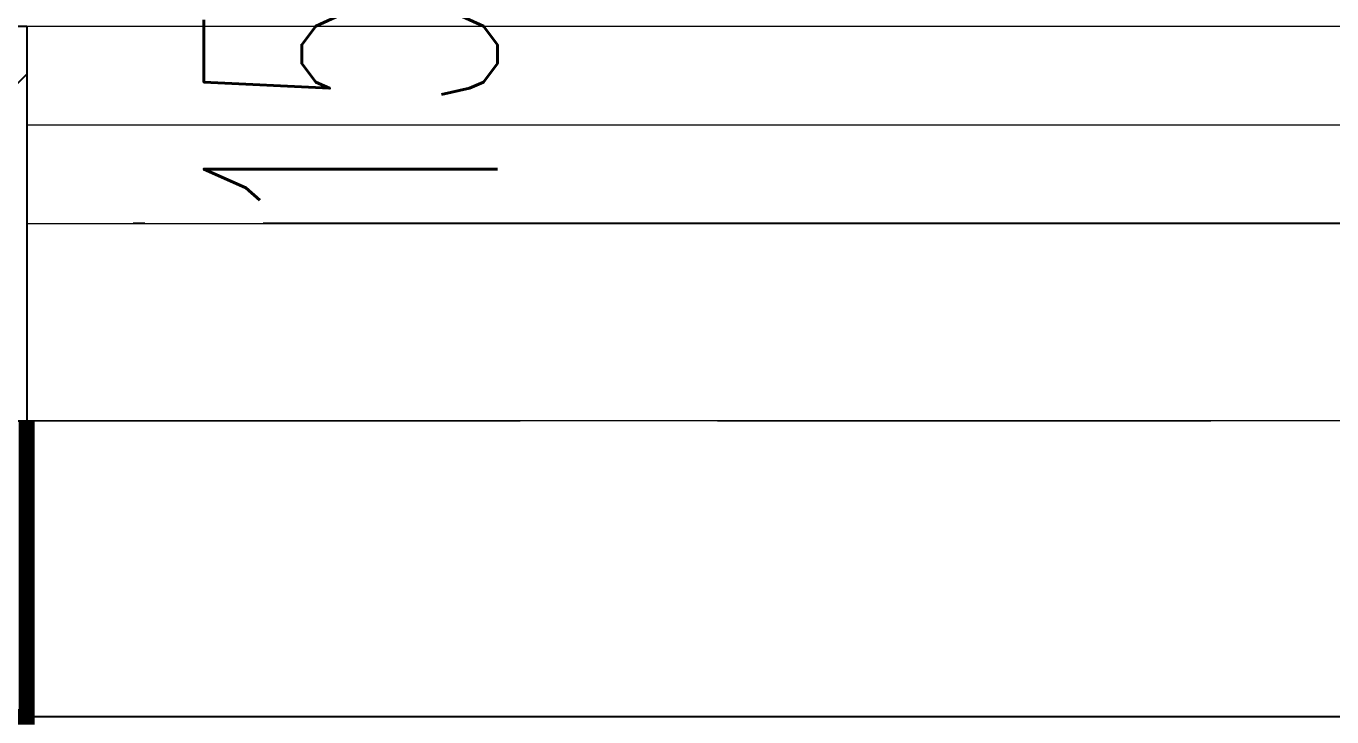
# Model space of a CAD drawing. Extents: x 27938 to 1507990, y 110129 to 923079.
# Drawn here: x 1217913 to 1218575, y 580574 to 580924 of the extents above; entities that cross this region are included whole.
import ezdxf

# ---------------------------------------------------------------- set-up
doc = ezdxf.new("R2010")
doc.units = 0
doc.header["$LTSCALE"] = 1000
doc.header["$MEASUREMENT"] = 0
doc.linetypes.add('DASH', pattern=[0.35, 0.25, -0.1])
doc.linetypes.add('DOTE', pattern=[2.42, 2, -0.2, 0.02, -0.2])
for name, color, linetype in [('----建筑底图', 8, 'Continuous'), ('DIM_SYMB', 3, 'Continuous'), ('DOTE', 1, 'Continuous'), ('PUB_HATCH', 8, 'Continuous'), ('WALL', 9, 'Continuous'), ('看线', 251, 'Continuous')]:
    doc.layers.add(name, color=color, linetype=linetype)
doc.layers.add('S-L主梁线', color=4, linetype='DASH', plot=False)
doc.layers.add('平面-栏杆', color=135, linetype='Continuous', lineweight=15)
doc.layers.add('平面-看线', color=45, linetype='Continuous', lineweight=15)
doc.styles.add('_TCH_DIM_T3', font='SIMPLEX.shx', dxfattribs={"width": 0.494118, "bigfont": 'GBCBIG.shx'})
doc.dimstyles.new('_TWT_ARCH&&50', dxfattribs={"dimtxt": 148.75, "dimasz": 50, "dimexe": 125, "dimexo": 150, "dimgap": 63.125, "dimtad": 1, "dimdec": 0, "dimzin": 0, "dimdsep": 46, "dimtxsty": '_TCH_DIM_T3', "dimblk": 'ARCHTICK', "dimcen": 0.09, "dimclrt": 7, "dimazin": 2, "dimtfac": 1, "dimtdec": 0, "dimtix": 1, "dimtmove": 2, "dimatfit": 3, "dimfxl": 100, "dimtolj": 1, "dimtzin": 0, "dimarcsym": 0})

# ---------------------------------------------------------------- blocks, each defined once
blk = doc.blocks.new('A$C149A4CC3')
at = {"layer": 'PUB_HATCH'}
h = blk.add_hatch(dxfattribs=at)
h.set_pattern_fill('普通砖', color=256, scale=50, style=0)
h.set_pattern_definition([(45, (0, 89.76), (-88.3884, 88.3884), [])])
h.paths.add_polyline_path([(-8516.67, -25710.08), (-8450, -25810.08), (-8350, -25810.08), (-8350, -25610.08), (-8450, -25610.08)])
at = {"color": 8, "const_width": 8}
blk.add_lwpolyline([(-8350, -25810.08), (-8350, -25960.08), (-8650, -25960.08), (-8650, -25810.08)], dxfattribs=at)
at = {"layer": 'DOTE', "color": 169, "linetype": 'DOTE', "ltscale": 0.3}
blk.add_line((25039.9, -25710.08), (-25818.77, -25710.08), dxfattribs=at)
at = {"layer": 'WALL', "color": 8}
for p, q in [((-8450, -25610.08), (-8350, -25610.08)), ((-8350, -25610.08), (-8350, -25810.08)), ((-8450, -25810.08), (-8350, -25810.08))]:
    blk.add_line(p, q, dxfattribs=at)
at = {"layer": '平面-栏杆', "color": 8}
for points in [[(-8350, -25660.08), (-3700, -25660.08)], [(-8350, -25710.08), (-3700, -25710.08)]]:
    blk.add_lwpolyline(points, dxfattribs=at)
at = {"layer": '平面-看线', "color": 8}
blk.add_lwpolyline([(-8350, -25610.08), (-3700, -25610.08)], dxfattribs=at)
at = {"layer": '平面-看线', "color": 8, "linetype": 'DASH'}
blk.add_lwpolyline([(-8350, -25810.08), (-3700, -25810.08)], dxfattribs=at)
at = {"layer": '看线', "color": 8, "ltscale": 0.5}
blk.add_lwpolyline([(-3700, -25960.08), (-8350, -25960.08)], dxfattribs=at)
blk = doc.blocks.new('A$C63B2058D')
at = {"layer": 'S-L主梁线', "color": 0, "linetype": 'ByBlock', "lineweight": 18}
blk.add_line((-7849.99, -4999.84), (10149.99, -4999.84), dxfattribs=at)
blk = doc.blocks.new('_ArchTick')
at = {"color": 0, "linetype": 'ByBlock', "const_width": 0.4}
blk.add_lwpolyline([(-0.5, -0.5), (0.5, 0.5)], dxfattribs=at)
blk = doc.blocks.new('*D537')
at = {"layer": 'Defpoints', "color": 0}
for p in [(1217503.61, 581198.98), (1217940.27, 581198.98), (1217503.61, 581048.98)]:
    blk.add_point(p, dxfattribs=at)
at = {"layer": 'DIM_SYMB', "color": 0, "lineweight": -2}
for p, q in [((1217653.61, 581198.98), (1218065.27, 581198.98)), ((1217940.27, 581048.98), (1217940.27, 581198.98)), ((1217653.61, 581048.98), (1218065.27, 581048.98))]:
    blk.add_line(p, q, dxfattribs=at)
at = {"layer": 'DIM_SYMB', "color": 0, "lineweight": -2, "xscale": 50, "yscale": 50, "zscale": 50}
for p, rotation in [((1217940.27, 581198.98), 90), ((1217940.27, 581048.98), 270)]:
    blk.add_blockref('_ArchTick', p, dxfattribs=dict(at, rotation=rotation))
at = {"layer": 'DIM_SYMB', "color": 7, "insert": (1218077.77, 580911.48), "char_height": 148.75, "attachment_point": 5, "rotation": 90, "style": '_TCH_DIM_T3'}
blk.add_mtext('\\A1;150', dxfattribs=at)

msp = doc.modelspace()

# ---------------------------------------------------------------- block references
at = {"layer": '----建筑底图'}
msp.add_blockref('A$C149A4CC3', (1226263.61, 606534.06), dxfattribs=at)

# ---------------------------------------------------------------- next in the draw order: block references
at = {"layer": 'S-L主梁线', "color": 225, "linetype": 'ByBlock', "lineweight": 18}
msp.add_blockref('A$C63B2058D', (1212613.61, 585723.98), dxfattribs=at)

# ---------------------------------------------------------------- next in the draw order: dimensions: what is measured, and where the dimension line sits
at = {"layer": 'DIM_SYMB'}
dim = msp.add_linear_dim(base=(1217940.27, 581198.98), p1=(1217503.61, 581048.98), p2=(1217503.61, 581198.98), angle=90, dimstyle='_TWT_ARCH&&50', dxfattribs=at)
dim.commit()
dim.dimension.update_dxf_attribs({"geometry": '*D537', "text_midpoint": (1218077.77, 580911.48), "dimtype": 129})

doc.saveas('drawing.dxf')
